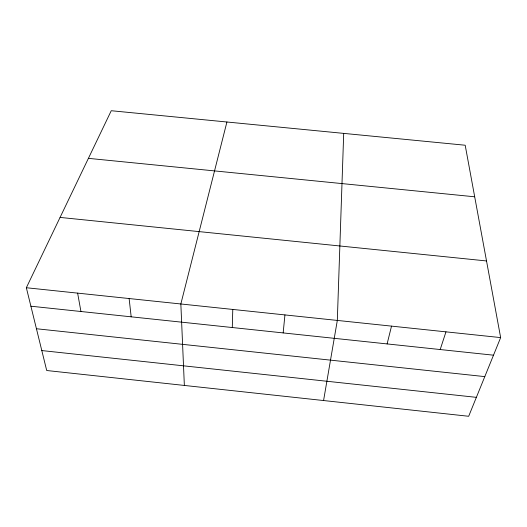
<?xml version="1.0" encoding="UTF-8"?>
<svg xmlns="http://www.w3.org/2000/svg" width="527" height="527" viewBox="0 0 527 527"><rect width="100%" height="100%" fill="white"/><g stroke="black" fill="none" stroke-linecap="round" stroke-linejoin="round"><path stroke-width="0.79" d="M232.288 327.524L232.782 309.435M343.703 133.384L337.32 320.429L323.571 400.54M283.164 332.912L284.936 314.922M387.108 343.92L391.521 326.127M226.92 122L180.847 303.974L184.358 385.441M440.19 349.539L445.967 331.852M500.65 337.596L468.681 416.277L46.712 370.514L26.35 287.735L111.25 110.723L465.189 145.228L500.65 337.596L26.35 287.735M88.404 158.35L474.695 196.795M60.078 217.414L486.52 260.951M30.895 306.207L493.503 355.185M36.435 328.743L484.794 376.614M41.804 350.567L476.368 397.345M77.627 293.124L80.934 311.503M129.128 298.539L131.177 316.819"/></g></svg>
